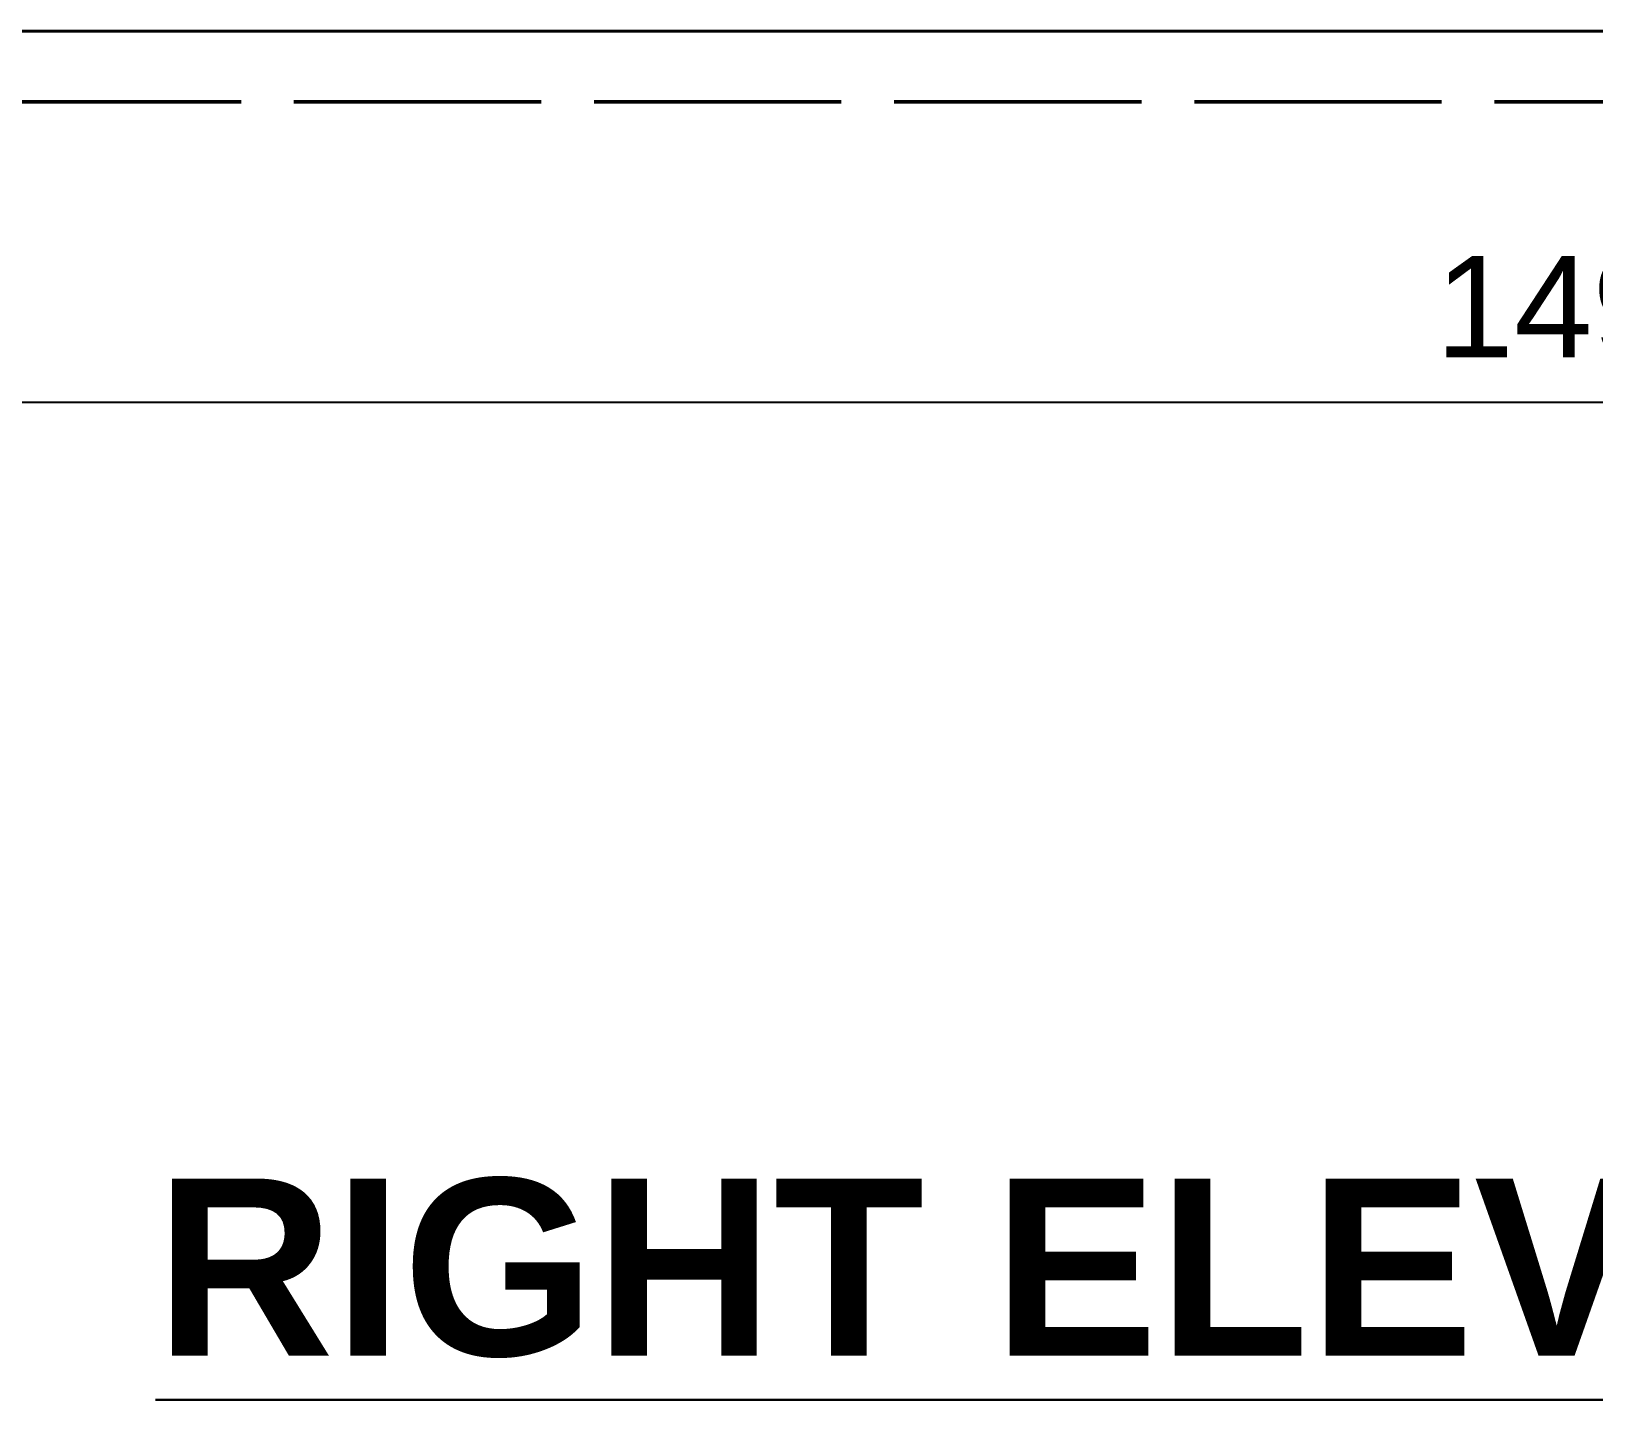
# Model space of a CAD drawing. Header units: millimetres. Extents: x -1812 to 15462, y -2698 to 3475.
# Drawn here: x 5876 to 7437, y -1455 to -88 of the extents above; entities that cross this region are included whole.
import ezdxf
from ezdxf.enums import TextEntityAlignment as Align

# ---------------------------------------------------------------- set-up
doc = ezdxf.new("R2010")
doc.units = ezdxf.units.MM
doc.linetypes.add('DASH_247_53', pattern=[299.861111, 246.944444, -52.916667])
for name, color, linetype in [('ANNOTATIONS', 7, 'Continuous'), ('DIMENSIONS', 7, 'Continuous'), ('GEOFAB', 5, 'Continuous')]:
    doc.layers.add(name, color=color, linetype=linetype)
doc.styles.add('ARIAL', font='arial.ttf')
doc.styles.add('ARIAL_BOLD', font='arialbd.ttf')
doc.dimstyles.get("Standard").update_dxf_attribs({"dimtxt": 2.5, "dimasz": 2.5, "dimexe": 1.25, "dimexo": 0.625, "dimtad": 1, "dimcen": 2.5, "dimazin": 3, "dimtfac": 1, "dimtmove": 0, "dimatfit": 3})

msp = doc.modelspace()

# ---------------------------------------------------------------- linework, layer by layer
at = {"layer": 'ANNOTATIONS', "lineweight": 30}
msp.add_line((6000, -1455.2), (8950, -1455.2), dxfattribs=at)
at = {"layer": 'GEOFAB', "color": 6, "lineweight": 40}
msp.add_line((-88.2, -88.2), (15038.2, -88.2), dxfattribs=at)
at = {"layer": 'GEOFAB', "color": 5, "linetype": 'DASH_247_53', "lineweight": 50}
msp.add_line((-158.7, -158.7), (15108.8, -158.7), dxfattribs=at)

# ---------------------------------------------------------------- texts
at = {"layer": 'ANNOTATIONS', "style": 'ARIAL_BOLD'}
msp.add_text('RIGHT ELEVATION VIEW', height=176.812, dxfattribs=at).set_placement((7475, -1411.1), align=Align.CENTER)

# ---------------------------------------------------------------- dimensions: what is measured, and where the dimension line sits
at = {"layer": 'DIMENSIONS'}
msp.add_linear_dim(base=(0, -458.6), p1=(0, -158.7), p2=(14950, -158.7), dimstyle='Standard', override={"dimtxt": 101.035556, "dimasz": 79.375, "dimexe": 52.916667, "dimexo": 0, "dimgap": 44.097222, "dimtad": 1, "dimtih": 0, "dimtoh": 0, "dimdec": 0, "dimtxsty": 'ARIAL', "dimclrd": 7, "dimclre": 7, "dimclrt": 7}, dxfattribs=at).render()

doc.saveas('drawing.dxf')
